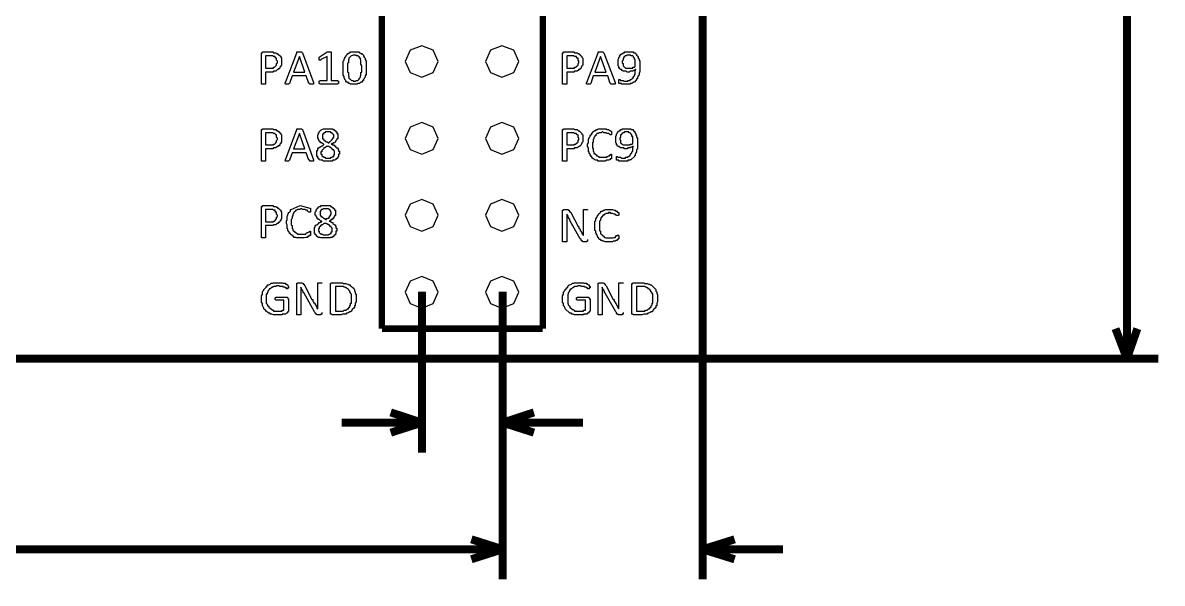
# Model space of a CAD drawing. Extents: x 0.35 to 4.98, y 3.96 to 9.44.
# Drawn here: x 3.176 to 4.979, y 3.965 to 4.852 of the extents above; entities that cross this region are included whole.
import ezdxf

# ---------------------------------------------------------------- set-up
doc = ezdxf.new("R2010")
doc.units = 0
doc.layers.get('0').update_dxf_attribs({"linetype": 'CONTINUOUS'})

msp = doc.modelspace()

# ---------------------------------------------------------------- linework, layer by layer
at = {"color": 214, "const_width": 0.01271}
for points in [[(4.25206, 4.3201), (4.25206, 8.9655)], [(0.94944, 4.3201), (4.25206, 4.3201)]]:
    msp.add_lwpolyline(points, dxfattribs=at)
at = {"color": 234, "const_width": 0.01271}
for points in [[(4.92312, 4.3201), (4.92312, 8.9655)], [(3.80806, 4.17133), (3.80806, 4.42583)], [(3.93554, 3.97092), (3.93554, 4.42583)], [(3.93554, 3.97092), (3.93554, 4.42583)], [(3.93554, 4.17133), (3.93554, 4.42583)], [(4.90511, 4.36746), (4.92312, 4.3201)], [(4.92312, 4.32015), (4.93967, 4.36746)], [(4.25206, 3.97092), (4.25206, 4.3201)], [(4.25211, 4.3201), (4.97265, 4.3201)], [(3.75851, 4.23492), (3.80806, 4.21869)], [(3.93554, 4.21869), (3.98503, 4.23492)], [(3.68104, 4.21869), (3.80806, 4.21869)], [(3.75851, 4.2029), (3.80806, 4.21869)], [(3.93554, 4.21869), (3.98503, 4.2029)], [(3.9356, 4.21869), (4.06256, 4.21869)], [(3.88607, 4.03407), (3.9356, 4.01828)], [(3.88607, 4.03407), (3.9356, 4.01828)], [(4.25206, 4.01822), (4.30257, 4.03401)], [(2.60053, 4.01828), (3.9356, 4.01828)], [(3.80806, 4.01828), (3.9356, 4.01828)], [(3.88607, 4.0025), (3.9356, 4.01828)], [(3.88607, 4.0025), (3.9356, 4.01828)], [(4.25206, 4.01822), (4.30257, 4.00244)], [(4.25211, 4.01828), (4.37912, 4.01828)]]:
    msp.add_lwpolyline(points, dxfattribs=at)
at = {"color": 94, "const_width": 0.01017}
for points in [[(3.74457, 4.36746), (3.74457, 7.40457)], [(3.99908, 4.36746), (3.99908, 7.40457)], [(3.74457, 4.36746), (3.99908, 4.36746)]]:
    msp.add_lwpolyline(points, dxfattribs=at)
at = {"color": 22, "const_width": 0.08893}
for points in [[(3.80806, 4.79079), (3.80806, 4.79079)], [(3.9356, 4.79079), (3.9356, 4.79079)], [(3.80806, 4.66932), (3.80806, 4.66932)], [(3.9356, 4.66932), (3.9356, 4.66932)], [(3.80806, 4.54731), (3.80806, 4.54731)], [(3.9356, 4.54731), (3.9356, 4.54731)], [(3.80806, 4.42583), (3.80806, 4.42583)], [(3.9356, 4.42583), (3.9356, 4.42583)]]:
    msp.add_lwpolyline(points, dxfattribs=at)
at = {"color": 146}
for points in [[(3.83344, 4.79031), (3.82585, 4.808), (3.80746, 4.81521), (3.78901, 4.808), (3.78147, 4.79031), (3.78901, 4.77274), (3.80746, 4.76546), (3.82585, 4.77274), (3.83344, 4.79031)], [(3.96094, 4.79031), (3.95313, 4.808), (3.93446, 4.81521), (3.91618, 4.808), (3.90847, 4.79031), (3.91618, 4.77274), (3.93446, 4.76546), (3.95313, 4.77274), (3.96094, 4.79031)], [(3.83344, 4.66835), (3.82585, 4.68625), (3.80746, 4.69368), (3.78901, 4.68625), (3.78147, 4.66835), (3.78901, 4.65088), (3.80746, 4.64344), (3.82585, 4.65088), (3.83344, 4.66835)], [(3.96094, 4.66835), (3.95313, 4.68625), (3.93446, 4.69368), (3.91618, 4.68625), (3.90847, 4.66835), (3.91618, 4.65088), (3.93446, 4.64344), (3.95313, 4.65088), (3.96094, 4.66835)], [(3.83344, 4.54682), (3.82585, 4.56451), (3.80746, 4.57172), (3.78901, 4.56451), (3.78147, 4.54682), (3.78901, 4.52924), (3.80746, 4.52197), (3.82585, 4.52924), (3.83344, 4.54682)], [(3.96094, 4.54682), (3.95313, 4.56451), (3.93446, 4.57172), (3.91618, 4.56451), (3.90847, 4.54682), (3.91618, 4.52924), (3.93446, 4.52197), (3.95313, 4.52924), (3.96094, 4.54682)], [(3.83344, 4.42535), (3.82585, 4.44282), (3.80746, 4.45019), (3.78901, 4.44282), (3.78147, 4.42535), (3.78901, 4.4075), (3.80746, 4.40001), (3.82585, 4.4075), (3.83344, 4.42535)], [(3.96094, 4.42535), (3.95313, 4.44282), (3.93446, 4.45019), (3.91618, 4.44282), (3.90847, 4.42535), (3.91618, 4.4075), (3.93446, 4.40001), (3.95313, 4.4075), (3.96094, 4.42535)]]:
    msp.add_lwpolyline(points, dxfattribs=at)
at = {"color": 94}
for points in [[(3.58594, 4.79081), (3.58594, 4.78456), (3.58442, 4.78364), (3.58442, 4.78217), (3.58296, 4.78125), (3.58296, 4.77979), (3.58192, 4.77886), (3.58046, 4.77886), (3.58046, 4.7774), (3.57943, 4.7774), (3.57796, 4.77599), (3.57693, 4.77501), (3.57292, 4.77501), (3.57194, 4.7736), (3.56044, 4.7736), (3.56044, 4.75444), (3.55393, 4.75444), (3.55393, 4.80419), (3.55544, 4.80419), (3.55544, 4.80561), (3.57194, 4.80561), (3.57292, 4.80419), (3.57693, 4.80419), (3.57796, 4.80274), (3.57943, 4.80274), (3.57943, 4.80181), (3.58046, 4.80181), (3.58442, 4.79796), (3.58442, 4.79704), (3.58594, 4.79557), (3.58594, 4.79081)], [(3.57943, 4.78939), (3.57943, 4.79081), (3.57796, 4.79221), (3.57796, 4.79557), (3.57693, 4.79557), (3.57547, 4.79704), (3.57547, 4.79796), (3.57292, 4.79796), (3.57194, 4.79943), (3.56044, 4.79943), (3.56044, 4.77979), (3.57292, 4.77979), (3.57292, 4.78125), (3.57443, 4.78125), (3.57547, 4.78217), (3.57693, 4.78364), (3.57796, 4.78456), (3.57796, 4.78694), (3.57943, 4.78842), (3.57943, 4.78939)], [(3.63644, 4.75683), (3.63644, 4.75444), (3.63043, 4.75444), (3.63043, 4.75543), (3.62896, 4.75543), (3.62494, 4.76785), (3.60243, 4.76785), (3.59842, 4.75543), (3.59694, 4.75444), (3.59196, 4.75444), (3.59196, 4.75543), (3.59093, 4.75543), (3.59196, 4.75683), (3.60992, 4.80419), (3.60992, 4.80561), (3.61746, 4.80561), (3.61892, 4.80419), (3.63644, 4.75683)], [(3.61393, 4.79796), (3.60493, 4.7736), (3.62244, 4.7736)], [(3.71946, 4.77979), (3.71946, 4.76882), (3.71793, 4.76882), (3.71793, 4.76546), (3.71642, 4.764), (3.71642, 4.76307), (3.71544, 4.76161), (3.71544, 4.76019), (3.71392, 4.76019), (3.71392, 4.75922), (3.71294, 4.75781), (3.71143, 4.75781), (3.70893, 4.75543), (3.70643, 4.75543), (3.70546, 4.75444), (3.69493, 4.75444), (3.69396, 4.75543), (3.69146, 4.75543), (3.69146, 4.75683), (3.68994, 4.75683), (3.68994, 4.75781), (3.68842, 4.75781), (3.68744, 4.75922), (3.68744, 4.76019), (3.68593, 4.76161), (3.68593, 4.76307), (3.68494, 4.764), (3.68494, 4.76644), (3.68343, 4.76882), (3.68343, 4.79081), (3.68494, 4.79226), (3.68494, 4.79465), (3.68593, 4.79557), (3.68593, 4.79704), (3.68744, 4.79796), (3.68744, 4.79943), (3.68842, 4.79943), (3.68842, 4.80035), (3.68994, 4.80181), (3.68994, 4.80274), (3.69146, 4.80274), (3.69243, 4.80419), (3.69396, 4.80419), (3.69493, 4.80561), (3.70796, 4.80561), (3.70893, 4.80419), (3.71044, 4.80419), (3.71143, 4.80274), (3.71294, 4.80274), (3.71294, 4.80181), (3.71392, 4.80181), (3.71544, 4.80035), (3.71544, 4.79796), (3.71642, 4.79796), (3.71642, 4.79704), (3.71793, 4.79557), (3.71793, 4.79318), (3.71946, 4.79081), (3.71946, 4.77979)], [(3.71294, 4.77979), (3.71294, 4.78364), (3.71143, 4.78603), (3.71143, 4.79226), (3.71044, 4.79318), (3.71044, 4.79557), (3.70893, 4.79557), (3.70893, 4.79704), (3.70643, 4.79943), (3.70394, 4.79943), (3.70394, 4.80035), (3.69894, 4.80035), (3.69547, 4.79861), (3.69243, 4.79557), (3.69243, 4.79318), (3.69146, 4.79318), (3.69146, 4.78842), (3.68994, 4.787), (3.68994, 4.7736), (3.69146, 4.77263), (3.69146, 4.76785), (3.69243, 4.76644), (3.69243, 4.764), (3.69396, 4.76307), (3.69493, 4.76161), (3.69646, 4.76019), (3.69894, 4.76019), (3.69894, 4.75922), (3.70242, 4.75922), (3.70394, 4.76019), (3.70643, 4.76019), (3.70796, 4.76161), (3.70796, 4.76307), (3.70893, 4.76307), (3.70893, 4.764), (3.71044, 4.76546), (3.71044, 4.76785), (3.71143, 4.76785), (3.71143, 4.77263), (3.71294, 4.7736), (3.71294, 4.77979)], [(4.06244, 4.79081), (4.06244, 4.78456), (4.06099, 4.78364), (4.06099, 4.78217), (4.05994, 4.78125), (4.05994, 4.77979), (4.05843, 4.77886), (4.05746, 4.77886), (4.05746, 4.7774), (4.05593, 4.7774), (4.05496, 4.77599), (4.05344, 4.77501), (4.04947, 4.77501), (4.04844, 4.7736), (4.03694, 4.7736), (4.03694, 4.75444), (4.03043, 4.75444), (4.03043, 4.80419), (4.03196, 4.80419), (4.03196, 4.80561), (4.04844, 4.80561), (4.04947, 4.80419), (4.05344, 4.80419), (4.05496, 4.80274), (4.05593, 4.80274), (4.05593, 4.80181), (4.05746, 4.80181), (4.05843, 4.80035), (4.05994, 4.79943), (4.06099, 4.79796), (4.06099, 4.79704), (4.06244, 4.79557), (4.06244, 4.79081)], [(4.05593, 4.78939), (4.05593, 4.79081), (4.05496, 4.79221), (4.05496, 4.79557), (4.05344, 4.79557), (4.05246, 4.79704), (4.05246, 4.79796), (4.04947, 4.79796), (4.04844, 4.79943), (4.03694, 4.79943), (4.03694, 4.77979), (4.04947, 4.77979), (4.04947, 4.78125), (4.05094, 4.78125), (4.05246, 4.78217), (4.05344, 4.78364), (4.05496, 4.78456), (4.05496, 4.78694), (4.05593, 4.78842), (4.05593, 4.78939)], [(4.11344, 4.75683), (4.11344, 4.75444), (4.10693, 4.75444), (4.10693, 4.75543), (4.10547, 4.75543), (4.10194, 4.76785), (4.07894, 4.76785), (4.07497, 4.75543), (4.07394, 4.75444), (4.06896, 4.75444), (4.06896, 4.75543), (4.06743, 4.75543), (4.06896, 4.75683), (4.08649, 4.80419), (4.08649, 4.80561), (4.09397, 4.80561), (4.09543, 4.80419), (4.11344, 4.75683)], [(4.09044, 4.79796), (4.08143, 4.7736), (4.09944, 4.7736)], [(4.15246, 4.78217), (4.15246, 4.7736), (4.15147, 4.77263), (4.15147, 4.76882), (4.14996, 4.76785), (4.14996, 4.76639), (4.14899, 4.76546), (4.14899, 4.76307), (4.14746, 4.76307), (4.14746, 4.76161), (4.14643, 4.76019), (4.14393, 4.75781), (4.14247, 4.75781), (4.14247, 4.75683), (4.14144, 4.75683), (4.13997, 4.75543), (4.13747, 4.75543), (4.13747, 4.75444), (4.12349, 4.75444), (4.12349, 4.75543), (4.11947, 4.75543), (4.11947, 4.76161), (4.12093, 4.76161), (4.12196, 4.76019), (4.12597, 4.76019), (4.12744, 4.75922), (4.13346, 4.75922), (4.13346, 4.76019), (4.13747, 4.76019), (4.13747, 4.76161), (4.13846, 4.76161), (4.13997, 4.76307), (4.14144, 4.764), (4.14247, 4.76546), (4.14247, 4.76639), (4.14393, 4.76785), (4.14393, 4.76882), (4.14497, 4.77024), (4.14497, 4.77599), (4.14643, 4.7774), (4.14497, 4.7774), (4.14393, 4.77599), (4.14247, 4.77599), (4.14144, 4.77501), (4.13747, 4.77501), (4.13596, 4.7736), (4.13243, 4.7736), (4.13097, 4.77501), (4.12597, 4.77501), (4.12446, 4.77599), (4.12349, 4.7774), (4.12196, 4.7774), (4.12093, 4.77886), (4.12093, 4.77979), (4.11947, 4.77979), (4.11947, 4.78217), (4.11843, 4.78364), (4.11843, 4.79318), (4.11947, 4.79557), (4.11947, 4.79704), (4.12093, 4.79796), (4.12093, 4.80035), (4.12196, 4.80035), (4.12196, 4.80181), (4.12349, 4.80181), (4.12446, 4.80274), (4.12597, 4.80274), (4.12597, 4.80419), (4.12847, 4.80419), (4.12847, 4.80561), (4.14247, 4.80561), (4.14247, 4.80419), (4.14497, 4.80419), (4.14643, 4.80274), (4.14643, 4.80181), (4.14746, 4.80181), (4.14746, 4.80035), (4.14899, 4.79943), (4.14899, 4.79796), (4.14996, 4.79796), (4.14996, 4.79557), (4.15147, 4.7946), (4.15147, 4.79221), (4.15246, 4.79081), (4.15246, 4.78217)], [(4.14497, 4.78217), (4.14497, 4.79318), (4.14393, 4.79318), (4.14393, 4.79557), (4.14247, 4.79704), (4.14247, 4.79796), (4.14144, 4.79943), (4.13846, 4.79943), (4.13846, 4.80035), (4.13243, 4.80035), (4.13097, 4.79943), (4.12993, 4.79943), (4.12744, 4.79704), (4.12744, 4.79557), (4.12597, 4.79557), (4.12597, 4.79221), (4.12446, 4.79081), (4.12446, 4.78842), (4.12597, 4.78694), (4.12597, 4.78364), (4.12744, 4.78217), (4.12847, 4.78125), (4.12993, 4.77979), (4.14144, 4.77979), (4.14144, 4.78125), (4.14393, 4.78125), (4.14497, 4.78217)], [(3.58594, 4.66932), (3.58594, 4.66308), (3.58442, 4.66168), (3.58442, 4.66069), (3.58296, 4.65924), (3.58296, 4.65831), (3.58192, 4.65685), (3.58046, 4.65685), (3.58046, 4.65593), (3.57943, 4.65593), (3.57693, 4.65349), (3.57292, 4.65349), (3.57194, 4.65207), (3.56044, 4.65207), (3.56044, 4.63249), (3.55393, 4.63249), (3.55393, 4.68267), (3.55544, 4.68267), (3.55544, 4.68365), (3.57194, 4.68365), (3.57292, 4.68267), (3.57693, 4.68267), (3.57796, 4.68126), (3.57943, 4.68126), (3.57943, 4.68028), (3.58046, 4.68028), (3.58192, 4.67888), (3.58296, 4.67746), (3.58442, 4.67649), (3.58442, 4.67503), (3.58594, 4.6741), (3.58594, 4.66932)], [(3.57943, 4.66786), (3.57943, 4.66932), (3.57796, 4.67025), (3.57796, 4.6741), (3.57693, 4.6741), (3.57547, 4.67503), (3.57547, 4.67649), (3.57292, 4.67649), (3.57194, 4.67746), (3.56044, 4.67746), (3.56044, 4.65831), (3.57292, 4.65831), (3.57292, 4.65924), (3.57443, 4.65924), (3.57547, 4.66069), (3.57693, 4.66168), (3.57796, 4.66308), (3.57796, 4.66547), (3.57943, 4.66694), (3.57943, 4.66786)], [(3.63644, 4.63488), (3.63644, 4.63249), (3.63043, 4.63249), (3.63043, 4.6339), (3.62896, 4.6339), (3.62494, 4.64583), (3.60243, 4.64583), (3.59842, 4.6339), (3.59694, 4.63249), (3.59196, 4.63249), (3.59196, 4.6339), (3.59093, 4.6339), (3.59196, 4.63488), (3.60992, 4.68267), (3.60992, 4.68365), (3.61746, 4.68365), (3.61892, 4.68267), (3.63644, 4.63488)], [(3.61393, 4.67649), (3.60493, 4.65207), (3.62244, 4.65207)], [(3.67746, 4.64583), (3.67746, 4.64344), (3.67594, 4.64344), (3.67594, 4.64014), (3.67497, 4.63867), (3.67497, 4.63726), (3.67344, 4.63726), (3.67344, 4.63628), (3.67193, 4.63628), (3.67193, 4.63488), (3.67096, 4.63488), (3.66943, 4.6339), (3.66694, 4.6339), (3.66596, 4.63249), (3.65196, 4.63249), (3.65044, 4.6339), (3.64794, 4.6339), (3.64546, 4.63488), (3.64546, 4.63628), (3.64442, 4.63628), (3.64442, 4.63726), (3.64296, 4.63726), (3.64296, 4.64014), (3.64144, 4.64014), (3.64144, 4.64968), (3.64296, 4.64968), (3.64296, 4.65207), (3.64442, 4.65349), (3.64546, 4.65349), (3.64546, 4.65446), (3.64692, 4.65446), (3.64794, 4.65593), (3.64947, 4.65685), (3.65044, 4.65685), (3.65196, 4.65831), (3.65294, 4.65831), (3.65294, 4.65924), (3.65196, 4.65924), (3.65044, 4.66069), (3.64947, 4.66168), (3.64794, 4.66168), (3.64692, 4.66308), (3.64546, 4.66406), (3.64546, 4.66547), (3.64442, 4.66689), (3.64442, 4.66786), (3.64296, 4.66932), (3.64296, 4.6741), (3.64442, 4.67503), (3.64442, 4.6774), (3.64546, 4.6774), (3.64546, 4.67888), (3.64849, 4.68192), (3.65196, 4.68365), (3.66694, 4.68365), (3.66694, 4.68267), (3.66846, 4.68267), (3.66943, 4.68126), (3.67096, 4.68126), (3.67096, 4.68028), (3.67193, 4.68028), (3.67193, 4.67888), (3.67344, 4.67888), (3.67344, 4.67649), (3.67497, 4.67649), (3.67497, 4.66786), (3.67344, 4.66786), (3.67344, 4.66689), (3.67193, 4.66547), (3.67193, 4.66406), (3.67096, 4.66406), (3.67096, 4.66308), (3.66943, 4.66168), (3.66846, 4.66168), (3.66694, 4.66069), (3.66596, 4.66069), (3.66444, 4.65924), (3.66596, 4.65924), (3.66596, 4.65831), (3.66846, 4.65831), (3.66943, 4.65685), (3.67096, 4.65685), (3.67096, 4.65593), (3.67193, 4.65446), (3.67344, 4.65349), (3.67497, 4.65349), (3.67497, 4.65207), (3.67594, 4.65061), (3.67594, 4.64822), (3.67746, 4.64822), (3.67746, 4.64583)], [(3.66846, 4.67171), (3.66846, 4.6741), (3.66694, 4.67503), (3.66596, 4.67649), (3.66596, 4.6774), (3.66444, 4.6774), (3.66347, 4.67888), (3.65543, 4.67888), (3.65446, 4.6774), (3.65294, 4.6774), (3.65196, 4.67649), (3.65196, 4.67503), (3.65044, 4.67503), (3.65044, 4.66786), (3.65196, 4.66786), (3.65196, 4.66689), (3.65294, 4.66689), (3.65294, 4.66547), (3.65446, 4.66547), (3.65543, 4.66406), (3.65696, 4.66308), (3.65793, 4.66308), (3.65944, 4.66168), (3.66092, 4.66168), (3.66092, 4.66308), (3.66194, 4.66308), (3.66347, 4.66406), (3.66444, 4.66547), (3.66596, 4.66689), (3.66596, 4.66786), (3.66694, 4.66786), (3.66694, 4.66932), (3.66846, 4.67025), (3.66846, 4.67171)], [(4.06244, 4.66932), (4.06244, 4.66308), (4.06099, 4.66168), (4.06099, 4.66069), (4.05994, 4.65924), (4.05994, 4.65831), (4.05843, 4.65685), (4.05746, 4.65685), (4.05746, 4.65593), (4.05593, 4.65593), (4.05496, 4.65446), (4.05344, 4.65349), (4.04947, 4.65349), (4.04844, 4.65207), (4.03694, 4.65207), (4.03694, 4.63249), (4.03043, 4.63249), (4.03043, 4.68267), (4.03196, 4.68267), (4.03196, 4.68365), (4.04844, 4.68365), (4.04947, 4.68267), (4.05344, 4.68267), (4.05496, 4.68126), (4.05593, 4.68126), (4.05593, 4.68028), (4.05746, 4.68028), (4.05843, 4.67888), (4.06099, 4.67649), (4.06099, 4.67503), (4.06244, 4.6741), (4.06244, 4.66932)], [(4.05593, 4.66786), (4.05593, 4.66932), (4.05496, 4.67025), (4.05496, 4.6741), (4.05344, 4.6741), (4.05246, 4.67503), (4.05246, 4.67649), (4.04947, 4.67649), (4.04844, 4.67746), (4.03694, 4.67746), (4.03694, 4.65831), (4.04947, 4.65831), (4.04947, 4.65924), (4.05094, 4.65924), (4.05496, 4.66308), (4.05496, 4.66547), (4.05593, 4.66694), (4.05593, 4.66786)], [(4.14899, 4.66069), (4.14899, 4.65207), (4.14746, 4.65067), (4.14746, 4.64729), (4.14643, 4.64583), (4.14643, 4.64492), (4.14497, 4.64344), (4.14497, 4.64106), (4.14393, 4.64106), (4.14393, 4.64014), (4.13846, 4.63488), (4.13747, 4.63488), (4.13747, 4.6339), (4.13346, 4.6339), (4.13346, 4.63249), (4.11947, 4.63249), (4.11947, 4.6339), (4.11594, 4.6339), (4.11594, 4.64014), (4.11697, 4.64014), (4.11843, 4.63867), (4.12196, 4.63867), (4.12349, 4.63726), (4.12993, 4.63726), (4.12993, 4.63867), (4.13346, 4.63867), (4.13346, 4.64014), (4.13499, 4.64014), (4.13596, 4.64106), (4.13747, 4.64106), (4.13747, 4.64253), (4.13846, 4.64344), (4.13846, 4.64492), (4.13997, 4.64583), (4.13997, 4.64729), (4.14144, 4.64828), (4.14144, 4.65446), (4.14247, 4.65593), (4.14144, 4.65593), (4.13997, 4.65446), (4.13846, 4.65446), (4.13747, 4.65349), (4.13346, 4.65349), (4.13243, 4.65207), (4.12847, 4.65207), (4.12744, 4.65349), (4.12196, 4.65349), (4.11947, 4.65593), (4.11843, 4.65593), (4.11697, 4.65685), (4.11697, 4.65831), (4.11594, 4.65831), (4.11594, 4.66069), (4.11447, 4.66168), (4.11447, 4.67171), (4.11594, 4.6741), (4.11594, 4.67503), (4.11697, 4.67649), (4.11697, 4.6774), (4.11843, 4.67888), (4.11843, 4.68028), (4.11947, 4.68028), (4.12093, 4.68126), (4.12196, 4.68126), (4.12196, 4.68267), (4.12446, 4.68267), (4.12446, 4.68365), (4.13846, 4.68365), (4.13846, 4.68267), (4.14144, 4.68267), (4.14247, 4.68126), (4.14247, 4.68028), (4.14393, 4.68028), (4.14393, 4.67888), (4.14497, 4.6774), (4.14497, 4.67649), (4.14643, 4.67649), (4.14643, 4.6741), (4.14746, 4.67264), (4.14746, 4.67025), (4.14899, 4.66932), (4.14899, 4.66069)], [(4.14144, 4.66069), (4.14144, 4.67171), (4.13997, 4.67171), (4.13997, 4.6741), (4.13846, 4.67503), (4.13846, 4.67649), (4.13747, 4.6774), (4.13499, 4.6774), (4.13499, 4.67888), (4.12847, 4.67888), (4.12744, 4.6774), (4.12597, 4.6774), (4.12446, 4.67649), (4.12349, 4.67503), (4.12349, 4.6741), (4.12196, 4.6741), (4.12196, 4.67025), (4.12093, 4.66932), (4.12093, 4.66694), (4.12196, 4.66547), (4.12196, 4.66168), (4.12349, 4.66069), (4.12446, 4.65924), (4.12597, 4.65831), (4.13747, 4.65831), (4.13747, 4.65924), (4.13997, 4.65924), (4.14144, 4.66069)], [(3.66943, 4.64492), (3.66943, 4.64822), (3.66846, 4.64968), (3.66846, 4.65061), (3.66694, 4.65061), (3.66596, 4.65207), (3.66444, 4.65349), (3.66347, 4.65349), (3.66347, 4.65446), (3.66194, 4.65446), (3.66092, 4.65593), (3.65696, 4.65593), (3.65446, 4.65349), (3.65294, 4.65349), (3.65196, 4.65207), (3.65044, 4.65061), (3.64947, 4.64968), (3.64947, 4.64729), (3.64794, 4.64729), (3.64794, 4.64344), (3.64947, 4.64344), (3.64947, 4.64106), (3.65044, 4.64014), (3.65196, 4.64014), (3.65196, 4.63867), (3.65446, 4.63867), (3.65543, 4.63726), (3.66347, 4.63726), (3.66444, 4.63867), (3.66596, 4.63867), (3.66694, 4.64014), (3.66846, 4.64014), (3.66846, 4.64253), (3.66943, 4.64253), (3.66943, 4.64492)], [(3.58594, 4.54731), (3.58594, 4.54156), (3.58442, 4.54015), (3.58442, 4.53868), (3.58296, 4.53776), (3.58296, 4.53629), (3.58192, 4.53537), (3.58046, 4.53537), (3.58046, 4.5339), (3.57943, 4.5339), (3.57796, 4.53299), (3.57693, 4.53153), (3.57292, 4.53153), (3.57194, 4.5306), (3.56044, 4.5306), (3.56044, 4.51096), (3.55393, 4.51096), (3.55393, 4.56071), (3.55544, 4.56071), (3.55544, 4.56218), (3.57194, 4.56218), (3.57292, 4.56071), (3.57693, 4.56071), (3.57796, 4.55974), (3.57943, 4.55974), (3.57943, 4.55832), (3.58046, 4.55832), (3.58192, 4.55735), (3.58296, 4.55593), (3.58442, 4.55496), (3.58442, 4.55354), (3.58594, 4.55208), (3.58594, 4.54731)], [(3.67344, 4.52436), (3.67344, 4.52197), (3.67193, 4.52197), (3.67193, 4.51812), (3.67096, 4.51719), (3.67096, 4.51574), (3.66943, 4.51574), (3.66943, 4.51481), (3.66846, 4.51481), (3.66846, 4.51335), (3.66694, 4.51335), (3.66596, 4.51193), (3.66347, 4.51193), (3.66347, 4.51096), (3.64794, 4.51096), (3.64692, 4.51193), (3.64442, 4.51193), (3.64144, 4.51335), (3.64144, 4.51481), (3.64046, 4.51481), (3.64046, 4.51574), (3.63894, 4.51574), (3.63894, 4.51812), (3.63797, 4.51812), (3.63797, 4.52821), (3.63894, 4.52821), (3.63894, 4.5306), (3.64046, 4.53153), (3.64144, 4.53153), (3.64296, 4.53299), (3.64442, 4.5339), (3.64546, 4.53537), (3.64692, 4.53537), (3.64794, 4.53629), (3.64947, 4.53629), (3.64947, 4.53776), (3.64794, 4.53776), (3.64546, 4.54015), (3.64442, 4.54015), (3.64296, 4.54156), (3.64144, 4.54253), (3.64144, 4.54394), (3.64046, 4.54492), (3.64046, 4.54633), (3.63894, 4.54731), (3.63894, 4.55208), (3.64046, 4.55354), (3.64046, 4.55593), (3.64144, 4.55593), (3.64144, 4.55735), (3.64296, 4.55832), (3.64442, 4.55974), (3.64546, 4.56071), (3.64794, 4.56071), (3.64794, 4.56218), (3.66347, 4.56218), (3.66347, 4.56071), (3.66444, 4.56071), (3.66596, 4.55974), (3.66694, 4.55974), (3.66694, 4.55832), (3.66846, 4.55832), (3.66846, 4.55735), (3.66943, 4.55735), (3.66943, 4.55496), (3.67096, 4.55496), (3.67096, 4.54633), (3.66943, 4.54633), (3.66943, 4.54492), (3.66846, 4.54394), (3.66846, 4.54253), (3.66694, 4.54253), (3.66694, 4.54156), (3.66596, 4.54015), (3.66444, 4.54015), (3.66347, 4.53868), (3.66092, 4.53776), (3.66194, 4.53776), (3.66347, 4.53629), (3.66444, 4.53629), (3.66596, 4.53537), (3.66694, 4.53537), (3.66694, 4.5339), (3.66846, 4.53299), (3.66943, 4.53153), (3.67096, 4.53153), (3.67096, 4.5306), (3.67193, 4.52914), (3.67193, 4.52675), (3.67344, 4.52675), (3.67344, 4.52436)], [(3.57943, 4.54633), (3.57943, 4.54731), (3.57796, 4.54872), (3.57796, 4.55208), (3.57693, 4.55208), (3.57547, 4.55354), (3.57547, 4.55496), (3.57292, 4.55496), (3.57194, 4.55593), (3.56044, 4.55593), (3.56044, 4.53629), (3.57292, 4.53629), (3.57292, 4.53776), (3.57443, 4.53776), (3.57547, 4.53868), (3.57693, 4.54015), (3.57796, 4.54156), (3.57796, 4.54394), (3.57943, 4.54492), (3.57943, 4.54633)], [(3.66444, 4.54969), (3.66444, 4.55208), (3.66347, 4.55354), (3.66347, 4.55496), (3.66194, 4.55496), (3.66194, 4.55593), (3.66092, 4.55593), (3.65944, 4.55735), (3.65196, 4.55735), (3.65044, 4.55593), (3.64947, 4.55593), (3.64794, 4.55496), (3.64794, 4.55354), (3.64692, 4.55354), (3.64692, 4.54633), (3.64794, 4.54633), (3.64794, 4.54492), (3.64947, 4.54492), (3.64947, 4.54394), (3.65044, 4.54394), (3.65196, 4.54253), (3.65294, 4.54156), (3.65446, 4.54156), (3.65543, 4.54015), (3.65696, 4.54015), (3.65696, 4.54156), (3.65793, 4.54156), (3.65944, 4.54253), (3.66092, 4.54253), (3.66092, 4.54394), (3.66347, 4.54633), (3.66347, 4.54731), (3.66444, 4.54878), (3.66444, 4.54969)], [(3.66596, 4.52294), (3.66596, 4.52675), (3.66444, 4.52821), (3.66444, 4.52914), (3.66347, 4.52914), (3.66092, 4.53153), (3.65944, 4.53153), (3.65944, 4.53299), (3.65793, 4.53299), (3.65696, 4.5339), (3.65294, 4.5339), (3.65044, 4.53153), (3.64947, 4.53153), (3.64794, 4.5306), (3.64692, 4.52914), (3.64546, 4.52821), (3.64546, 4.52533), (3.64442, 4.52533), (3.64442, 4.52197), (3.64546, 4.52197), (3.64546, 4.51958), (3.64692, 4.51812), (3.64794, 4.51812), (3.64794, 4.51719), (3.65044, 4.51719), (3.65196, 4.51574), (3.65944, 4.51574), (3.66092, 4.51719), (3.66194, 4.51719), (3.66347, 4.51812), (3.66444, 4.51812), (3.66444, 4.52051), (3.66596, 4.52051), (3.66596, 4.52294)], [(3.70394, 4.41624), (3.70394, 4.41004), (3.70242, 4.40767), (3.70242, 4.40381), (3.70144, 4.40381), (3.70144, 4.40142), (3.69993, 4.39996), (3.69743, 4.39757), (3.69743, 4.39665), (3.69646, 4.39665), (3.69646, 4.39518), (3.69493, 4.39426), (3.69396, 4.39426), (3.69243, 4.39279), (3.68994, 4.39182), (3.68842, 4.39182), (3.68744, 4.3904), (3.68246, 4.3904), (3.67996, 4.38943), (3.66596, 4.38943), (3.66444, 4.3904), (3.66347, 4.3904), (3.66347, 4.43918), (3.66444, 4.43918), (3.66444, 4.44015), (3.68246, 4.44015), (3.68343, 4.43918), (3.68744, 4.43918), (3.68994, 4.43778), (3.69146, 4.43778), (3.69243, 4.43679), (3.69396, 4.43679), (3.69493, 4.43539), (3.69646, 4.4344), (3.69743, 4.433), (3.69894, 4.43201), (3.69993, 4.43061), (3.70144, 4.42964), (3.70144, 4.42676), (3.70242, 4.42583), (3.70242, 4.42344), (3.70394, 4.421), (3.70394, 4.41624)], [(3.69646, 4.41482), (3.69646, 4.42199), (3.69493, 4.42344), (3.69493, 4.42437), (3.69396, 4.42583), (3.69396, 4.42676), (3.69243, 4.42822), (3.69243, 4.42964), (3.69146, 4.42964), (3.68994, 4.43061), (3.68842, 4.43201), (3.68744, 4.43201), (3.68593, 4.433), (3.68494, 4.433), (3.68343, 4.4344), (3.67096, 4.4344), (3.67096, 4.39518), (3.68343, 4.39518), (3.68494, 4.39665), (3.68744, 4.39665), (3.68994, 4.39903), (3.69146, 4.39903), (3.69146, 4.39996), (3.69243, 4.39996), (3.69243, 4.40142), (3.69396, 4.40142), (3.69396, 4.40381), (3.69493, 4.40522), (3.69493, 4.40767), (3.69646, 4.40767), (3.69646, 4.41482)], [(4.18044, 4.41624), (4.18044, 4.41004), (4.17947, 4.40767), (4.17947, 4.40381), (4.17794, 4.40381), (4.17794, 4.40142), (4.17697, 4.39996), (4.17546, 4.39903), (4.17447, 4.39757), (4.17447, 4.39665), (4.17296, 4.39665), (4.17296, 4.39518), (4.17199, 4.39426), (4.17046, 4.39426), (4.16894, 4.39279), (4.16644, 4.39182), (4.16547, 4.39182), (4.16396, 4.3904), (4.15896, 4.3904), (4.15647, 4.38943), (4.14247, 4.38943), (4.14144, 4.3904), (4.13997, 4.3904), (4.13997, 4.43918), (4.14144, 4.43918), (4.14144, 4.44015), (4.15896, 4.44015), (4.16049, 4.43918), (4.16396, 4.43918), (4.16644, 4.43778), (4.16797, 4.43778), (4.16894, 4.43679), (4.17046, 4.43679), (4.17697, 4.43061), (4.17794, 4.42964), (4.17794, 4.42676), (4.17947, 4.42583), (4.17947, 4.42344), (4.18044, 4.421), (4.18044, 4.41624)], [(4.17296, 4.41482), (4.17296, 4.42199), (4.16894, 4.42822), (4.16894, 4.42964), (4.16797, 4.42964), (4.16644, 4.43061), (4.16547, 4.43201), (4.16396, 4.43201), (4.16297, 4.433), (4.16146, 4.433), (4.16049, 4.4344), (4.14746, 4.4344), (4.14746, 4.39518), (4.16049, 4.39518), (4.16146, 4.39665), (4.16396, 4.39665), (4.16547, 4.39757), (4.16644, 4.39903), (4.16797, 4.39903), (4.16797, 4.39996), (4.16894, 4.39996), (4.16894, 4.40142), (4.17046, 4.40142), (4.17046, 4.40381), (4.17199, 4.40522), (4.17199, 4.40767), (4.17296, 4.40767), (4.17296, 4.41482)]]:
    msp.add_lwpolyline(points, close=True, dxfattribs=at)
for points in [[(3.67594, 4.75781), (3.67594, 4.75543), (3.67497, 4.75543), (3.67497, 4.75444), (3.64692, 4.75444), (3.64546, 4.75543), (3.64546, 4.75922), (3.64692, 4.76019), (3.65793, 4.76019), (3.65793, 4.79796), (3.64794, 4.79318), (3.64794, 4.79226), (3.64546, 4.79226), (3.64546, 4.79704), (3.64692, 4.79796), (3.65793, 4.80561), (3.66444, 4.80561), (3.66444, 4.76019), (3.67497, 4.76019), (3.67497, 4.75922), (3.67594, 4.75922), (3.67594, 4.75781)], [(4.10796, 4.64014), (4.10796, 4.63628), (4.10547, 4.63628), (4.10547, 4.63488), (4.10444, 4.63488), (4.10297, 4.6339), (4.10047, 4.6339), (4.09799, 4.63249), (4.08649, 4.63249), (4.08544, 4.6339), (4.08296, 4.6339), (4.08143, 4.63488), (4.07997, 4.63628), (4.07894, 4.63628), (4.07747, 4.63726), (4.07644, 4.63867), (4.07644, 4.64014), (4.07497, 4.64014), (4.07497, 4.64106), (4.07394, 4.64253), (4.07394, 4.64344), (4.07249, 4.64492), (4.07249, 4.64729), (4.07146, 4.64729), (4.07146, 4.65349), (4.06993, 4.65593), (4.06993, 4.65924), (4.07146, 4.66168), (4.07146, 4.66694), (4.07249, 4.66932), (4.07249, 4.67025), (4.07394, 4.67171), (4.07394, 4.67264), (4.07497, 4.6741), (4.07644, 4.67503), (4.07644, 4.6774), (4.07747, 4.6774), (4.07894, 4.67888), (4.07997, 4.68028), (4.08143, 4.68126), (4.08296, 4.68126), (4.08393, 4.68267), (4.08544, 4.68267), (4.08649, 4.68365), (4.09944, 4.68365), (4.10047, 4.68267), (4.10297, 4.68267), (4.10444, 4.68126), (4.10547, 4.68126), (4.10693, 4.68028), (4.10796, 4.68028), (4.10796, 4.6741), (4.10547, 4.6741), (4.10444, 4.67503), (4.10297, 4.67649), (4.10047, 4.67649), (4.09944, 4.6774), (4.09543, 4.6774), (4.09397, 4.67888), (4.09293, 4.67888), (4.09147, 4.6774), (4.08794, 4.6774), (4.08649, 4.67649), (4.08544, 4.67649), (4.08393, 4.67503), (4.08296, 4.6741), (4.08296, 4.67264), (4.08143, 4.67264), (4.08143, 4.67171), (4.07997, 4.67025), (4.07997, 4.66786), (4.07894, 4.66694), (4.07894, 4.66308), (4.07747, 4.66168), (4.07747, 4.65349), (4.07894, 4.65207), (4.07894, 4.64828), (4.07997, 4.64729), (4.07997, 4.64492), (4.08143, 4.64492), (4.08143, 4.64344), (4.08296, 4.64344), (4.08296, 4.64253), (4.08393, 4.64253), (4.08393, 4.64106), (4.08544, 4.64106), (4.08649, 4.64014), (4.08794, 4.64014), (4.08794, 4.63867), (4.10047, 4.63867), (4.10047, 4.64014), (4.10194, 4.64014), (4.10297, 4.64106), (4.10444, 4.64106), (4.10547, 4.64253), (4.10693, 4.64253), (4.10693, 4.64344), (4.10796, 4.64344), (4.10796, 4.64014)], [(3.63146, 4.51812), (3.63146, 4.51481), (3.62896, 4.51481), (3.62896, 4.51335), (3.62744, 4.51335), (3.62646, 4.51193), (3.62397, 4.51193), (3.62142, 4.51096), (3.60992, 4.51096), (3.60846, 4.51193), (3.60596, 4.51193), (3.60493, 4.51335), (3.60346, 4.51481), (3.60243, 4.51481), (3.60097, 4.51574), (3.59993, 4.51719), (3.59993, 4.51812), (3.59842, 4.51812), (3.59842, 4.51958), (3.59694, 4.52051), (3.59694, 4.52197), (3.59592, 4.52289), (3.59592, 4.52533), (3.59446, 4.52533), (3.59446, 4.53153), (3.59343, 4.5339), (3.59343, 4.53776), (3.59446, 4.54015), (3.59446, 4.54492), (3.59592, 4.54731), (3.59592, 4.54872), (3.59694, 4.54969), (3.59694, 4.55117), (3.59842, 4.55208), (3.59993, 4.55354), (3.59993, 4.55593), (3.60097, 4.55593), (3.61524, 4.56256), (3.63043, 4.55832), (3.63146, 4.55832), (3.63146, 4.55208), (3.62896, 4.55208), (3.62744, 4.55354), (3.62646, 4.55496), (3.62397, 4.55496), (3.62244, 4.55593), (3.61892, 4.55593), (3.61746, 4.55735), (3.61643, 4.55735), (3.61496, 4.55593), (3.61094, 4.55593), (3.60992, 4.55496), (3.60846, 4.55496), (3.60742, 4.55354), (3.60596, 4.55208), (3.60596, 4.55117), (3.60493, 4.55117), (3.60493, 4.54969), (3.60346, 4.54872), (3.60346, 4.54633), (3.60243, 4.54492), (3.60243, 4.54156), (3.60097, 4.54015), (3.60097, 4.53153), (3.60243, 4.53054), (3.60243, 4.52675), (3.60346, 4.52533), (3.60346, 4.52289), (3.60493, 4.52289), (3.60493, 4.52197), (3.60596, 4.52197), (3.60596, 4.52051), (3.60742, 4.52051), (3.60742, 4.51958), (3.60846, 4.51958), (3.60992, 4.51812), (3.61094, 4.51812), (3.61094, 4.51719), (3.62397, 4.51719), (3.62397, 4.51812), (3.62494, 4.51812), (3.62646, 4.51958), (3.62744, 4.51958), (3.62896, 4.52051), (3.63043, 4.52051), (3.63043, 4.52197), (3.63146, 4.52197), (3.63146, 4.51812)], [(4.06993, 4.50857), (4.06993, 4.50618), (4.06896, 4.50618), (4.06896, 4.50472), (4.06244, 4.50472), (4.06244, 4.50618), (4.06099, 4.50618), (4.06099, 4.50717), (4.05994, 4.50717), (4.05994, 4.50857), (4.05843, 4.50956), (4.04194, 4.53874), (4.04194, 4.54015), (4.04096, 4.54156), (4.03944, 4.544), (4.03944, 4.54492), (4.03847, 4.54639), (4.03694, 4.54878), (4.03694, 4.50472), (4.03043, 4.50472), (4.03043, 4.55496), (4.03196, 4.55496), (4.03196, 4.55593), (4.03944, 4.55593), (4.03944, 4.55496), (4.04096, 4.55496), (4.04096, 4.55354), (4.04194, 4.55354), (4.04194, 4.55208), (4.04346, 4.55117), (4.05496, 4.52914), (4.05593, 4.52914), (4.05593, 4.52675), (4.05746, 4.52533), (4.05746, 4.52436), (4.05843, 4.52436), (4.05843, 4.52294), (4.05994, 4.52197), (4.05994, 4.52056), (4.06099, 4.51958), (4.06099, 4.51818), (4.06244, 4.51719), (4.06244, 4.51574), (4.06347, 4.51481), (4.06347, 4.55593), (4.06993, 4.55593), (4.06993, 4.55496)], [(4.11947, 4.51193), (4.11947, 4.50956), (4.11843, 4.50956), (4.11843, 4.50857), (4.11697, 4.50857), (4.11697, 4.50717), (4.11447, 4.50717), (4.11344, 4.50618), (4.11046, 4.50618), (4.10949, 4.50472), (4.09799, 4.50472), (4.09543, 4.50618), (4.09397, 4.50618), (4.09293, 4.50717), (4.09147, 4.50717), (4.09044, 4.50857), (4.08897, 4.50857), (4.08794, 4.50956), (4.08794, 4.51096), (4.08649, 4.51193), (4.08544, 4.51335), (4.08544, 4.51481), (4.08393, 4.51574), (4.08393, 4.51719), (4.08296, 4.51958), (4.08296, 4.52197), (4.08143, 4.52294), (4.08143, 4.53776), (4.08296, 4.53874), (4.08296, 4.54156), (4.08393, 4.54253), (4.08393, 4.544), (4.08544, 4.54492), (4.08544, 4.54639), (4.08649, 4.54731), (4.08794, 4.54969), (4.08897, 4.54969), (4.09044, 4.55117), (4.09044, 4.55208), (4.09147, 4.55354), (4.09293, 4.55354), (4.09543, 4.55496), (4.09694, 4.55496), (4.09799, 4.55593), (4.10949, 4.55593), (4.11197, 4.55496), (4.11344, 4.55496), (4.11447, 4.55354), (4.11697, 4.55354), (4.11697, 4.55208), (4.11843, 4.55208), (4.11843, 4.55117), (4.11947, 4.55117), (4.11947, 4.54731), (4.11843, 4.54639), (4.11594, 4.54639), (4.11594, 4.54731), (4.11447, 4.54731), (4.11344, 4.54878), (4.11197, 4.54878), (4.10949, 4.54969), (4.10693, 4.54969), (4.10547, 4.55117), (4.10297, 4.55117), (4.10297, 4.54969), (4.09944, 4.54969), (4.09799, 4.54878), (4.09694, 4.54878), (4.09543, 4.54731), (4.09397, 4.54731), (4.09397, 4.54639), (4.09293, 4.54492), (4.09293, 4.544), (4.09147, 4.544), (4.09147, 4.54253), (4.09044, 4.54156), (4.09044, 4.53874), (4.08897, 4.53776), (4.08897, 4.52294), (4.09044, 4.52197), (4.09044, 4.51818), (4.09147, 4.51719), (4.09293, 4.51574), (4.09293, 4.51481), (4.09397, 4.51481), (4.09543, 4.51335), (4.09694, 4.51193), (4.09799, 4.51193), (4.09944, 4.51096), (4.11046, 4.51096), (4.11197, 4.51193), (4.11344, 4.51193), (4.11447, 4.51335), (4.11594, 4.51481), (4.11697, 4.51481), (4.11843, 4.51574), (4.11843, 4.51481), (4.11947, 4.51481), (4.11947, 4.51193)], [(3.59694, 4.433), (3.59694, 4.43201), (3.59592, 4.43201), (3.59592, 4.43061), (3.59343, 4.43061), (3.59343, 4.43201), (3.59196, 4.43201), (3.59093, 4.433), (3.58843, 4.433), (3.58843, 4.4344), (3.58296, 4.4344), (3.58192, 4.43539), (3.57796, 4.43539), (3.57693, 4.4344), (3.57292, 4.4344), (3.57194, 4.433), (3.57042, 4.433), (3.57042, 4.43201), (3.56944, 4.43201), (3.56793, 4.43061), (3.56646, 4.43061), (3.56646, 4.42964), (3.56543, 4.42964), (3.56543, 4.42822), (3.56396, 4.42676), (3.56396, 4.42583), (3.56293, 4.42437), (3.56293, 4.42199), (3.56147, 4.42199), (3.56147, 4.40767), (3.56293, 4.40619), (3.56293, 4.40522), (3.56396, 4.40381), (3.56396, 4.40283), (3.56543, 4.40283), (3.56543, 4.40142), (3.57194, 4.39665), (3.57292, 4.39665), (3.57292, 4.39518), (3.58697, 4.39518), (3.58697, 4.39665), (3.58946, 4.39665), (3.58946, 4.41243), (3.57693, 4.41243), (3.57547, 4.41342), (3.57547, 4.41624), (3.57693, 4.41624), (3.57693, 4.41721), (3.59446, 4.41721), (3.59592, 4.41624), (3.59592, 4.41482), (3.59694, 4.41482), (3.59694, 4.39518), (3.59592, 4.39426), (3.59592, 4.39279), (3.59446, 4.39279), (3.59446, 4.39187), (3.59343, 4.39187), (3.59196, 4.3904), (3.58697, 4.3904), (3.58697, 4.38949), (3.57292, 4.38949), (3.57042, 4.3904), (3.56793, 4.3904), (3.56793, 4.39187), (3.56543, 4.39187), (3.56396, 4.39279), (3.56293, 4.39426), (3.56147, 4.39518), (3.56044, 4.39665), (3.55892, 4.39757), (3.55794, 4.39903), (3.55794, 4.40001), (3.55642, 4.40283), (3.55544, 4.40381), (3.55544, 4.40767), (3.55393, 4.40858), (3.55393, 4.4196), (3.55544, 4.42199), (3.55544, 4.42583), (3.55642, 4.42583), (3.55642, 4.42676), (3.55794, 4.42822), (3.55794, 4.42964), (3.56147, 4.433), (3.56147, 4.4344), (3.56293, 4.4344), (3.56293, 4.43539), (3.56396, 4.43685), (3.56543, 4.43685), (3.56793, 4.43778), (3.56944, 4.43924), (3.57194, 4.43924), (3.57292, 4.44015), (3.58697, 4.44015), (3.58843, 4.43924), (3.59196, 4.43924), (3.59196, 4.43778), (3.59343, 4.43778), (3.59446, 4.43685), (3.59592, 4.43685), (3.59592, 4.43539), (3.59694, 4.4344), (3.59694, 4.433)], [(3.64947, 4.39279), (3.64947, 4.3904), (3.64794, 4.3904), (3.64794, 4.38949), (3.64144, 4.38949), (3.64144, 4.3904), (3.64046, 4.3904), (3.63894, 4.39187), (3.63894, 4.39279), (3.63797, 4.39426), (3.62142, 4.42344), (3.62142, 4.42437), (3.61996, 4.42437), (3.61996, 4.42583), (3.61892, 4.42822), (3.61746, 4.42964), (3.61746, 4.43061), (3.61643, 4.433), (3.61643, 4.38949), (3.60992, 4.38949), (3.60992, 4.43924), (3.61094, 4.43924), (3.61094, 4.44015), (3.61746, 4.44015), (3.61892, 4.43924), (3.61996, 4.43924), (3.61996, 4.43778), (3.62142, 4.43778), (3.62142, 4.43685), (3.62244, 4.43539), (3.63396, 4.41342), (3.63542, 4.41342), (3.63542, 4.41097), (3.63644, 4.41004), (3.63644, 4.40858), (3.63797, 4.40858), (3.63797, 4.40767), (3.64144, 4.40142), (3.64144, 4.40001), (3.64296, 4.39903), (3.64296, 4.44015), (3.64947, 4.44015), (3.64947, 4.43924)], [(4.07394, 4.433), (4.07394, 4.43201), (4.07249, 4.43201), (4.07249, 4.43061), (4.06993, 4.43061), (4.06993, 4.43201), (4.06896, 4.43201), (4.06743, 4.433), (4.06494, 4.433), (4.06494, 4.4344), (4.05994, 4.4344), (4.05843, 4.43539), (4.05496, 4.43539), (4.05344, 4.4344), (4.04947, 4.4344), (4.04844, 4.433), (4.04699, 4.433), (4.04699, 4.43201), (4.04596, 4.43201), (4.04443, 4.43061), (4.04346, 4.43061), (4.04346, 4.42964), (4.04194, 4.42964), (4.04194, 4.42822), (4.04096, 4.42676), (4.04096, 4.42583), (4.03944, 4.42437), (4.03944, 4.42199), (4.03847, 4.42199), (4.03847, 4.40767), (4.03944, 4.40619), (4.03944, 4.40522), (4.04096, 4.40381), (4.04096, 4.40283), (4.04194, 4.40283), (4.04194, 4.40142), (4.04596, 4.39757), (4.04699, 4.39757), (4.04844, 4.39665), (4.04947, 4.39665), (4.04947, 4.39518), (4.06347, 4.39518), (4.06347, 4.39665), (4.06646, 4.39665), (4.06646, 4.41243), (4.05344, 4.41243), (4.05246, 4.41342), (4.05246, 4.41624), (4.05344, 4.41624), (4.05344, 4.41721), (4.07146, 4.41721), (4.07249, 4.41624), (4.07249, 4.41482), (4.07394, 4.41482), (4.07394, 4.39518), (4.07249, 4.39426), (4.07249, 4.39279), (4.07146, 4.39279), (4.07146, 4.39187), (4.06993, 4.39187), (4.06896, 4.3904), (4.06347, 4.3904), (4.06347, 4.38949), (4.04947, 4.38949), (4.04699, 4.3904), (4.04443, 4.3904), (4.04443, 4.39187), (4.04194, 4.39187), (4.03444, 4.39903), (4.03444, 4.40001), (4.03293, 4.40283), (4.03196, 4.40381), (4.03196, 4.40767), (4.03043, 4.40858), (4.03043, 4.4196), (4.03196, 4.42199), (4.03196, 4.42583), (4.03293, 4.42583), (4.03293, 4.42676), (4.03444, 4.42822), (4.03444, 4.42964), (4.03597, 4.43061), (4.03694, 4.43201), (4.03847, 4.433), (4.03847, 4.4344), (4.03944, 4.4344), (4.03944, 4.43539), (4.04096, 4.43685), (4.04194, 4.43685), (4.04443, 4.43778), (4.04596, 4.43924), (4.04844, 4.43924), (4.04947, 4.44015), (4.06347, 4.44015), (4.06494, 4.43924), (4.06896, 4.43924), (4.06896, 4.43778), (4.06993, 4.43778), (4.07146, 4.43685), (4.07249, 4.43685), (4.07249, 4.43539), (4.07394, 4.4344), (4.07394, 4.433)], [(4.12597, 4.39279), (4.12597, 4.3904), (4.12446, 4.3904), (4.12446, 4.38949), (4.11843, 4.38949), (4.11843, 4.3904), (4.11697, 4.3904), (4.11594, 4.39187), (4.11594, 4.39279), (4.11447, 4.39426), (4.09799, 4.42344), (4.09799, 4.42437), (4.09694, 4.42437), (4.09694, 4.42583), (4.09543, 4.42822), (4.09397, 4.42964), (4.09397, 4.43061), (4.09293, 4.433), (4.09293, 4.38949), (4.08649, 4.38949), (4.08649, 4.43924), (4.08794, 4.43924), (4.08794, 4.44015), (4.09397, 4.44015), (4.09543, 4.43924), (4.09694, 4.43924), (4.09694, 4.43778), (4.09799, 4.43778), (4.09799, 4.43685), (4.09944, 4.43539), (4.11046, 4.41342), (4.11197, 4.41342), (4.11197, 4.41097), (4.11344, 4.41004), (4.11344, 4.40858), (4.11447, 4.40858), (4.11447, 4.40767), (4.11843, 4.40001), (4.11947, 4.39903), (4.11947, 4.44015), (4.12597, 4.44015), (4.12597, 4.43924)]]:
    msp.add_lwpolyline(points, dxfattribs=at)

doc.saveas('drawing.dxf')
